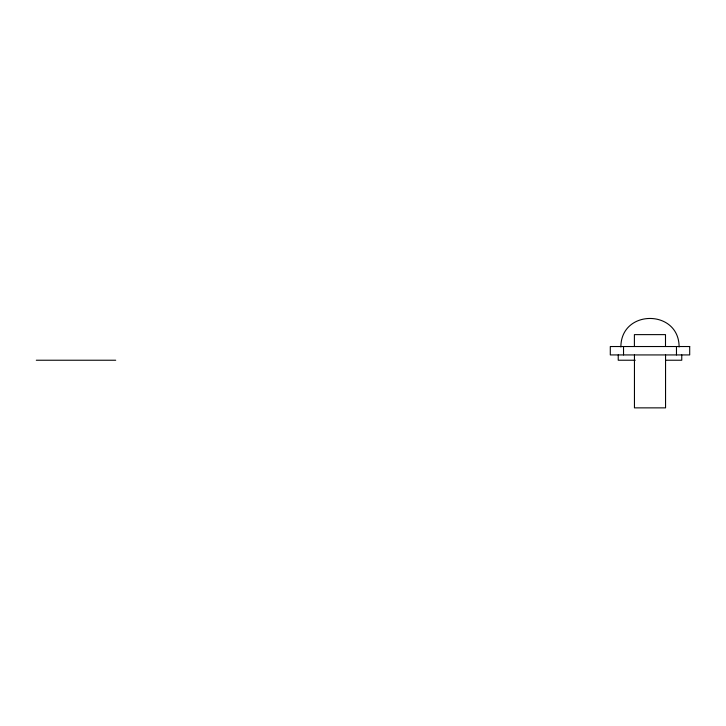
<?xml version="1.0" encoding="UTF-8"?>
<svg xmlns="http://www.w3.org/2000/svg" width="726" height="726" viewBox="0 0 726 726"><rect width="100%" height="100%" fill="white"/><g stroke="black" fill="none" stroke-linecap="round" stroke-linejoin="round"><path stroke-width="1.09" d="M620.884 346.992C620.866 308.958 679.137 308.958 679.109 346.992M36.3 360.232L115.706 360.232M635.25 360.232L618.234 360.232L618.234 354.932M665.878 360.232L681.759 360.232L681.759 354.932M676.469 346.529L676.469 354.932M665.497 346.529L665.497 334.622L634.397 334.622L634.397 346.529M665.551 354.932L665.551 407.867L634.451 407.867L634.451 354.932M623.534 346.529L623.534 354.932M689.7 346.529L610.294 346.529L610.294 354.932L689.7 354.932L689.7 346.529"/></g></svg>
